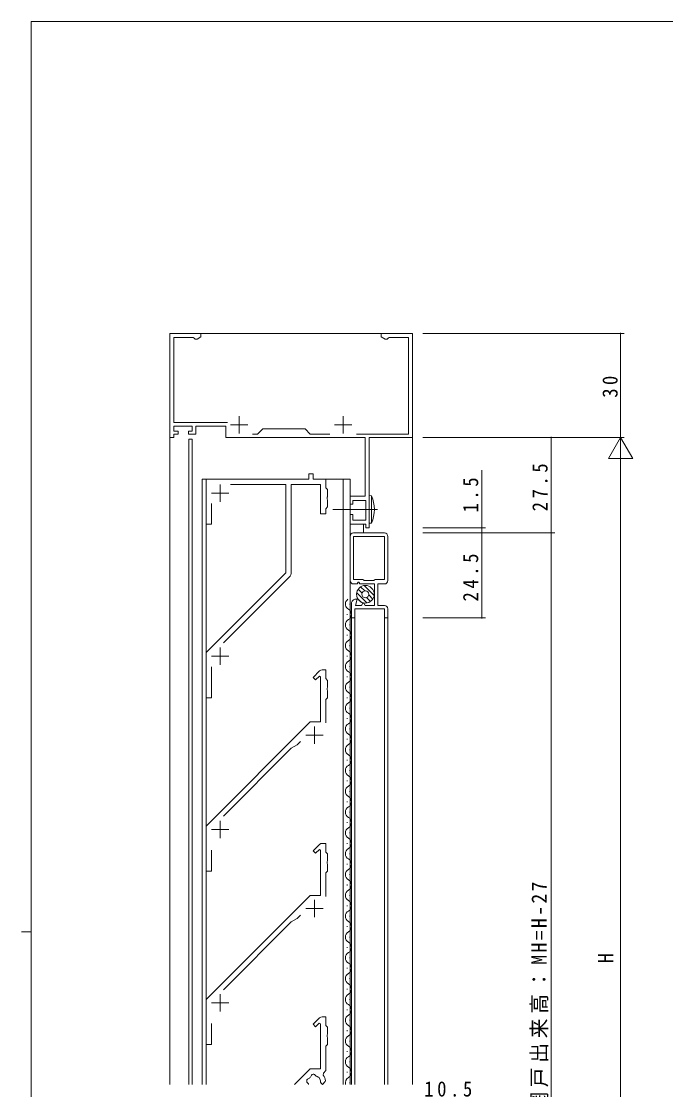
# Model space of a CAD drawing. Units: millimetres on the paper. Extents: x -420 to 373, y -297 to 267.
# Drawn here: x -420.5 to -234.7, y -43.6 to 264.4 of the extents above; entities that cross this region are included whole.
import ezdxf
from ezdxf.enums import TextEntityAlignment as Align

# ---------------------------------------------------------------- set-up
doc = ezdxf.new("R2010")
doc.units = ezdxf.units.MM
for name, color, linetype, lineweight in [('0-1_YKK_ZWAK', 7, 'Continuous', 9), ('0-3_YKK_11', 7, 'Continuous', 9), ('0-4_YKK_12', 2, 'Continuous', 9), ('0-5_YKK_D', 6, 'Continuous', 9), ('0-6_YKK_13', 4, 'Continuous', 9)]:
    doc.layers.add(name, color=color, linetype=linetype, lineweight=lineweight)
doc.styles.add('ＭＳ ゴシック', font='')
doc.styles.get('ＭＳ ゴシック').set_extended_font_data('MS Gothic')

msp = doc.modelspace()

# ---------------------------------------------------------------- linework, layer by layer
at = {"layer": '0-1_YKK_ZWAK'}
for p, q in [((-417.7, -260.6), (-417.7, 264.4)), ((352.3, 264.4), (-417.7, 264.4)), ((-420.5, 1.9), (-417.7, 1.9))]:
    msp.add_line(p, q, dxfattribs=at)
at = {"layer": '0-3_YKK_11'}
for p, q in [((-377.7, 174.4), (-368.7, 174.4)), ((-377.7, 144.4), (-377.7, 174.4)), ((-376.5, 173.3), (-376.5, 148.7)), ((-370.996, 173.3), (-376.5, 173.3)), ((-370.698, 173.035), (-370.996, 173.3)), ((-370.4, 172.77), (-370.698, 173.035)), ((-369.791, 172.77), (-370.4, 172.77)), ((-368.7, 173.4), (-369.791, 172.77)), ((-368.7, 174.4), (-368.7, 173.4)), ((-316.7, 174.4), (-307.7, 174.4)), ((-316.7, 173.4), (-316.7, 174.4)), ((-315.609, 172.77), (-316.7, 173.4)), ((-315, 172.77), (-315.609, 172.77)), ((-314.702, 173.035), (-315, 172.77)), ((-314.404, 173.3), (-314.702, 173.035)), ((-308.9, 173.3), (-314.404, 173.3)), ((-308.9, 145.4), (-308.9, 173.3)), ((-307.7, 174.4), (-307.7, 144.4)), ((-376.5, 148.7), (-361.082, 148.7)), ((-360.2, 148.1), (-355.2, 148.1)), ((-357.7, 150.6), (-357.7, 145.6)), ((-330.2, 148.1), (-325.2, 148.1)), ((-327.7, 150.6), (-327.7, 145.6)), ((-376.5, 147.7), (-376.5, 146.2)), ((-371.2, 147.7), (-376.5, 147.7)), ((-376.5, 146.2), (-375.3, 146.2)), ((-376.5, 145.4), (-376.5, 144.4)), ((-375.3, 145.4), (-376.5, 145.4)), ((-375.3, 146.2), (-375.3, 145.4)), ((-372.3, 146.2), (-371.2, 146.2)), ((-372.3, 145.4), (-372.3, 146.2)), ((-370.2, 145.4), (-372.3, 145.4)), ((-371.2, 146.2), (-371.2, 147.7)), ((-370.2, 147.7), (-370.2, 145.4)), ((-361.5, 147.7), (-370.2, 147.7)), ((-361.5, 144.4), (-361.5, 147.7)), ((-353.859, 145.4), (-352.4, 145.4)), ((-352.4, 145.4), (-350.9, 146.9)), ((-350.9, 146.9), (-338.7, 146.9)), ((-338.7, 146.9), (-337.2, 145.4)), ((-337.2, 145.4), (-331.541, 145.4)), ((-323.859, 145.4), (-308.9, 145.4)), ((-376.5, 144.4), (-377.7, 144.4)), ((-321.4, 144.4), (-361.5, 144.4)), ((-321.4, 127.5), (-321.4, 144.4)), ((-320.2, 144.4), (-320.2, 118.4)), ((-307.7, 144.4), (-320.2, 144.4)), ((-337.6, 133.9), (-336.4, 133.9)), ((-337.6, 132.4), (-337.6, 133.9)), ((-336.4, 133.9), (-336.4, 132.4)), ((-367.2, 132.4), (-337.6, 132.4)), ((-367.2, 119.4), (-367.2, 132.4)), ((-363.2, 130.9), (-363.2, 125.9)), ((-344.2, 130.9), (-360.207, 130.9)), ((-344.2, 105.4), (-344.2, 130.9)), ((-342.7, 130.9), (-342.7, 105.193)), ((-334.2, 130.9), (-342.7, 130.9)), ((-336.4, 132.4), (-332.7, 132.4)), ((-334.2, 122.4), (-334.2, 130.9)), ((-332.7, 132.4), (-332.7, 129.9)), ((-332.7, 129.9), (-332.2, 129.4)), ((-332.2, 129.4), (-332.2, 127.358)), ((-365.7, 128.4), (-360.7, 128.4)), ((-332.2, 127.358), (-332.32, 127.175)), ((-332.32, 127.175), (-332.32, 126.625)), ((-332.32, 126.625), (-332.2, 126.442)), ((-332.2, 126.442), (-332.2, 124.4)), ((-325.7, 127.5), (-321.4, 127.5)), ((-325.7, 125.2), (-325.7, 127.5)), ((-324.9, 126.3), (-324.9, 125.2)), ((-321.2, 126.3), (-324.9, 126.3)), ((-321.2, 120.6), (-321.2, 126.3)), ((-365.7, 125.407), (-365.7, 119.4)), ((-332.2, 124.4), (-332.7, 123.9)), ((-332.7, 123.9), (-332.7, 122.4)), ((-324.9, 125.2), (-325.7, 125.2)), ((-332.7, 122.4), (-334.2, 122.4)), ((-325.7, 122.2), (-324.9, 122.2)), ((-325.7, 119.4), (-325.7, 122.2)), ((-324.9, 122.2), (-324.9, 120.6)), ((-324.9, 120.6), (-321.2, 120.6)), ((-365.7, 119.4), (-367.2, 119.4)), ((-321.2, 119.4), (-325.7, 119.4)), ((-321.2, 118.4), (-321.2, 119.4)), ((-320.2, 118.4), (-321.2, 118.4)), ((-325.7, 115.9), (-325.7, 103.2)), ((-315.8, 116.9), (-324.7, 116.9)), ((-324.7, 115.9), (-324.7, 103.5)), ((-315.8, 115.9), (-324.7, 115.9)), ((-315.8, 103.5), (-315.8, 115.9)), ((-314.8, 103.2), (-314.8, 115.9)), ((-367.2, 82.4), (-344.2, 105.4)), ((-342.993, 104.486), (-362.259, 85.22)), ((-324.7, 103.5), (-322, 103.5)), ((-324.7, 102.2), (-323.704, 102.2)), ((-323.704, 102.2), (-323.415, 102.7)), ((-323.415, 102.7), (-323.184, 102.7)), ((-323.184, 102.7), (-322.896, 102.2)), ((-322.896, 102.2), (-318.7, 102.2)), ((-322, 103.5), (-321.806, 103.35)), ((-321.806, 103.35), (-321.613, 103.2)), ((-321.613, 103.2), (-318.887, 103.2)), ((-318.887, 103.2), (-318.694, 103.35)), ((-318.7, 102.2), (-318.7, 96)), ((-318.694, 103.35), (-318.5, 103.5)), ((-318.5, 103.5), (-315.8, 103.5)), ((-317.7, 102.2), (-315.8, 102.2)), ((-317.7, 96), (-317.7, 102.2)), ((-325.3, 96.6), (-325.3, 92.4)), ((-324.122, 96), (-323.639, 97.8)), ((-322.42, 96), (-324.122, 96)), ((-323.639, 97.8), (-324.1, 97.8)), ((-322.015, 96.7), (-322.42, 96)), ((-321.784, 96.7), (-322.015, 96.7)), ((-321.38, 96), (-321.784, 96.7)), ((-318.7, 96), (-321.38, 96)), ((-315.8, 96), (-317.7, 96)), ((-324.3, 95), (-315.8, 95)), ((-324.3, 92.4), (-324.3, 95)), ((-315.8, 95), (-315.8, 92.4)), ((-314.8, 92.4), (-314.8, 95)), ((-325.3, 92.4), (-324.3, 92.4)), ((-315.8, 92.4), (-314.8, 92.4)), ((-363.2, 83.9), (-363.2, 78.9)), ((-367.2, 69.4), (-367.2, 82.4)), ((-365.7, 81.4), (-360.7, 81.4)), ((-365.7, 78.287), (-365.7, 69.4)), ((-336.354, 75.246), (-334.493, 77.107)), ((-333.786, 77.4), (-332.7, 77.4)), ((-332.7, 77.4), (-332.7, 74.9)), ((-335.646, 74.539), (-336.354, 75.246)), ((-334.57, 75.615), (-335.646, 74.539)), ((-334.2, 75.462), (-334.57, 75.615)), ((-334.2, 62.4), (-334.2, 75.462)), ((-332.7, 74.9), (-332.2, 74.4)), ((-332.2, 74.4), (-332.2, 72.358)), ((-332.2, 72.358), (-332.32, 72.175)), ((-332.32, 72.175), (-332.32, 71.625)), ((-332.32, 71.625), (-332.2, 71.442)), ((-332.2, 71.442), (-332.2, 69.4)), ((-365.7, 69.4), (-367.2, 69.4)), ((-332.2, 69.4), (-332.7, 68.9)), ((-332.7, 68.9), (-332.7, 62.107)), ((-367.2, 32.4), (-337.2, 62.4)), ((-337.2, 62.4), (-334.2, 62.4)), ((-338.5, 58.6), (-333.5, 58.6)), ((-336, 61.1), (-336, 56.1)), ((-341, 55.772), (-342.673, 54.806)), ((-340.031, 56.74), (-341, 55.772)), ((-342.673, 54.806), (-362.259, 35.22)), ((-363.2, 33.9), (-363.2, 28.9)), ((-367.2, 19.4), (-367.2, 32.4)), ((-365.7, 31.4), (-360.7, 31.4)), ((-365.7, 25.454), (-365.7, 19.4)), ((-336.354, 25.246), (-334.493, 27.107)), ((-335.646, 24.539), (-336.354, 25.246)), ((-334.57, 25.615), (-335.646, 24.539)), ((-334.2, 25.462), (-334.57, 25.615)), ((-334.2, 12.4), (-334.2, 25.462)), ((-333.786, 27.4), (-332.7, 27.4)), ((-332.7, 27.4), (-332.7, 24.9)), ((-332.7, 24.9), (-332.2, 24.4)), ((-332.2, 22.358), (-332.32, 22.175)), ((-332.32, 22.175), (-332.32, 21.625)), ((-332.32, 21.625), (-332.2, 21.442)), ((-332.2, 24.4), (-332.2, 22.358)), ((-365.7, 19.4), (-367.2, 19.4)), ((-332.2, 19.4), (-332.7, 18.9)), ((-332.7, 18.9), (-332.7, 12.107)), ((-332.2, 21.442), (-332.2, 19.4)), ((-367.2, -17.6), (-337.2, 12.4)), ((-337.2, 12.4), (-334.2, 12.4)), ((-336, 11.1), (-336, 6.1)), ((-340.031, 6.74), (-341, 5.772)), ((-338.5, 8.6), (-333.5, 8.6)), ((-342.673, 4.806), (-362.259, -14.78)), ((-341, 5.772), (-342.673, 4.806)), ((-367.2, -30.6), (-367.2, -17.6)), ((-363.2, -16.1), (-363.2, -21.1)), ((-365.7, -18.6), (-360.7, -18.6)), ((-365.7, -24.546), (-365.7, -30.6)), ((-334.493, -22.893), (-336.354, -24.754)), ((-335.646, -25.461), (-334.638, -24.452)), ((-334.638, -24.452), (-334.2, -24.633)), ((-334.2, -24.633), (-334.2, -37.6)), ((-332.7, -22.6), (-333.786, -22.6)), ((-332.7, -25.1), (-332.7, -22.6)), ((-336.354, -24.754), (-335.646, -25.461)), ((-332.2, -25.6), (-332.7, -25.1)), ((-332.32, -27.825), (-332.2, -27.642)), ((-332.2, -27.642), (-332.2, -25.6)), ((-365.7, -30.6), (-367.2, -30.6)), ((-332.7, -31.1), (-332.2, -30.6)), ((-332.32, -28.375), (-332.32, -27.825)), ((-332.2, -28.558), (-332.32, -28.375)), ((-332.2, -30.6), (-332.2, -28.558)), ((-332.7, -38.1), (-332.7, -31.1)), ((-337.2, -37.6), (-341.7, -42.1)), ((-334.2, -37.6), (-337.2, -37.6)), ((-337.082, -39.962), (-337.004, -39.827)), ((-335.594, -39.579), (-335.475, -39.678)), ((-334.874, -39.996), (-334.755, -40.04)), ((-334.755, -40.04), (-334.296, -40.695)), ((-333.452, -39.464), (-333.408, -38.808)), ((-333.408, -38.808), (-332.7, -38.1)), ((-337.722, -41.925), (-337.821, -41.806)), ((-337.572, -40.396), (-337.438, -40.317)), ((-334.296, -40.695), (-334.295, -40.822)), ((-334.2, -41.406), (-334.083, -41.691)), ((-334.083, -41.691), (-333.702, -42.072)), ((-333.702, -42.072), (-332.907, -41.277)), ((-332.907, -41.277), (-332.821, -41.03))]:
    msp.add_line(p, q, dxfattribs=at)
for centre, radius, start, end in [((-324.7, 115.9), 1, 89.99911, 180.00089), ((-315.8, 115.9), 1, 359.99913, 90), ((-343.7, 105.193), 1, 315.00002, 0.00002), ((-324.7, 103.2), 1, 179.99997, 269.99823), ((-315.8, 103.2), 1, 270.00259, 359.99913), ((-324.1, 96.6), 1.2, 89.99928, 179.99997), ((-315.8, 95), 1, 0, 90.00177), ((-333.786, 76.4), 1, 89.99997, 134.99997), ((-333.786, 26.4), 1, 89.99997, 134.99997), ((-333.786, -23.6), 1, 90, 135), ((-336, -41.4), 1.8, 126.96925, 143.03073), ((-336.26, -39.923), 0.75, 27.29961, 172.70038), ((-336, -41.4), 1.8, 51.26019, 73.03073), ((-336, -41.4), 3.2, 6.63348, 37.23355), ((-337.477, -41.14), 0.75, 97.29961, 242.70038), ((-336, -41.4), 1.8, 196.96925, 202.88538), ((-336, -41.4), 1.8, 359.79283, 18.73979)]:
    msp.add_arc(centre, radius, start, end, dxfattribs=at)
at = {"layer": '0-4_YKK_12'}
for p, q in [((-377.7, 174.4), (-307.7, 174.4)), ((-377.7, 174.4), (-377.7, -42.1)), ((-307.7, 174.4), (-307.7, -42.1)), ((-372.2, 143.9), (-371.2, 143.9)), ((-372.2, 143.9), (-372.2, -42.1)), ((-371.2, 143.9), (-371.2, -42.1)), ((-325.7, 144.4), (-321.8, 144.4)), ((-368.4, 132.4), (-368.4, -42.1)), ((-368.4, 132.4), (-338.4, 132.4)), ((-367.2, 132.4), (-367.2, -42.1)), ((-336.1, 132.4), (-325.7, 132.4)), ((-327.7, 132.4), (-327.7, -42.1)), ((-325.7, 132.4), (-325.7, -17.6)), ((-325.7, -42.1), (-325.7, 132.4)), ((-325.7, 119.4), (-325.7, -17.6)), ((-321.8, 119.4), (-325.7, 119.4)), ((-321.8, 119.4), (-321.8, 116.9)), ((-326.694, 97.466), (-326.354, 97.8)), ((-325.8, 96.306), (-325.8, 96.506)), ((-326.56, 93.306), (-326.56, 93.506)), ((-325.3, 92.9), (-325.3, -42.1)), ((-324.3, 92.9), (-324.3, -42.1)), ((-315.8, -42.1), (-315.8, 92.9)), ((-314.8, -42.1), (-314.8, 92.9)), ((-325.8, 90.306), (-325.8, 90.506)), ((-326.56, 87.503), (-326.56, 87.303)), ((-325.8, 84.503), (-325.8, 84.303)), ((-326.56, 81.503), (-326.56, 81.303)), ((-325.8, 78.503), (-325.8, 78.302)), ((-326.56, 75.502), (-326.56, 75.302)), ((-325.8, 72.502), (-325.8, 72.302)), ((-326.56, 69.502), (-326.56, 69.302)), ((-325.8, 66.502), (-325.8, 66.302)), ((-326.56, 63.502), (-326.56, 63.302)), ((-325.8, 60.502), (-325.8, 60.302)), ((-326.56, 57.502), (-326.56, 57.302)), ((-325.8, 54.502), (-325.8, 54.302)), ((-326.56, 51.501), (-326.56, 51.301)), ((-325.8, 48.501), (-325.8, 48.301)), ((-326.56, 45.501), (-326.56, 45.301)), ((-325.8, 42.501), (-325.8, 42.301)), ((-326.56, 39.501), (-326.56, 39.301)), ((-325.8, 36.501), (-325.8, 36.301)), ((-326.56, 33.5), (-326.56, 33.301)), ((-325.8, 30.501), (-325.8, 30.3)), ((-326.56, 27.5), (-326.56, 27.3)), ((-325.8, 24.5), (-325.8, 24.3)), ((-326.56, 21.5), (-326.56, 21.3)), ((-325.8, 18.5), (-325.8, 18.3)), ((-326.56, 15.5), (-326.56, 15.3)), ((-325.8, 12.5), (-325.8, 12.3)), ((-326.56, 9.5), (-326.56, 9.3)), ((-325.8, 6.5), (-325.8, 6.3)), ((-326.56, 3.499), (-326.56, 3.299)), ((-325.8, 0.499), (-325.8, 0.299)), ((-326.56, -2.501), (-326.56, -2.701)), ((-325.8, -5.501), (-325.8, -5.701)), ((-326.56, -8.501), (-326.56, -8.701)), ((-325.8, -11.501), (-325.8, -11.701)), ((-326.56, -14.502), (-326.56, -14.702)), ((-325.8, -17.502), (-325.8, -17.702)), ((-326.56, -20.502), (-326.56, -20.702)), ((-325.8, -23.502), (-325.8, -23.702)), ((-326.56, -26.502), (-326.56, -26.702)), ((-325.8, -29.502), (-325.8, -29.702)), ((-326.561, -32.502), (-326.561, -32.702)), ((-325.801, -35.502), (-325.801, -35.702)), ((-326.561, -38.502), (-326.561, -38.702)), ((-325.801, -41.502), (-325.801, -41.702))]:
    msp.add_line(p, q, dxfattribs=at)
for centre, start, end in [((-325.342, 96.406), 141.91002, 240.80063), ((-327.018, 93.406), 299.19063, 60.80936), ((-325.342, 90.406), 119.19936, 240.80063), ((-327.018, 87.403), 299.19063, 60.80936), ((-325.342, 84.403), 119.19936, 240.80063), ((-327.018, 81.403), 299.19063, 60.80936), ((-325.342, 78.403), 119.19936, 240.80063), ((-327.018, 75.402), 299.19063, 60.80936), ((-325.342, 72.402), 119.19936, 240.80063), ((-327.018, 69.402), 299.19063, 60.80936), ((-325.342, 66.402), 119.19936, 240.80063), ((-327.018, 63.402), 299.19063, 60.80936), ((-325.342, 60.402), 119.19936, 240.80063), ((-327.018, 57.401), 299.19063, 60.80936), ((-325.342, 54.402), 119.19936, 240.80063), ((-327.018, 51.401), 299.19063, 60.80936), ((-325.342, 48.401), 119.19936, 240.80063), ((-327.018, 45.401), 299.19063, 60.80936), ((-325.342, 42.401), 119.19936, 240.80063), ((-327.018, 39.401), 299.19063, 60.80936), ((-325.342, 36.401), 119.19936, 240.80063), ((-327.018, 33.401), 299.19063, 60.80936), ((-325.342, 30.4), 119.19936, 240.80063), ((-327.018, 27.4), 299.19063, 60.80936), ((-325.342, 24.4), 119.19936, 240.80063), ((-327.018, 21.4), 299.19063, 60.80936), ((-325.342, 18.4), 119.19936, 240.80063), ((-327.018, 15.4), 299.19063, 60.80936), ((-325.342, 12.4), 119.19936, 240.80063), ((-327.018, 9.4), 299.19063, 60.80936), ((-325.342, 6.4), 119.19936, 240.80063), ((-327.018, 3.399), 299.19063, 60.80936), ((-325.342, 0.399), 119.19936, 240.80063), ((-327.018, -2.601), 299.19063, 60.80936), ((-325.342, -5.601), 119.19936, 240.80063), ((-327.018, -8.601), 299.19063, 60.80936), ((-325.342, -11.601), 119.19936, 240.80063), ((-327.018, -14.602), 299.19063, 60.80936), ((-325.342, -17.602), 119.19936, 240.80063), ((-327.018, -20.602), 299.19063, 60.80936), ((-325.342, -23.602), 119.19936, 240.80063), ((-327.018, -26.602), 299.19063, 60.80936), ((-325.342, -29.602), 119.19936, 240.80063), ((-327.019, -32.602), 299.19063, 60.80936), ((-325.342, -35.602), 119.19936, 240.80063), ((-327.019, -38.602), 299.19063, 60.80936), ((-325.342, -41.602), 119.19936, 196.82918)]:
    msp.add_arc(centre, 1.718, start, end, dxfattribs=at)
at = {"layer": '0-5_YKK_D'}
for p, q in [((-304.7, 174.4), (-246.7, 174.4)), ((-247.7, 144.4), (-247.7, 174.4)), ((-304.7, 144.4), (-266.7, 144.4)), ((-304.7, 144.4), (-246.7, 144.4)), ((-304.7, 144.4), (-246.7, 144.4)), ((-267.7, 116.9), (-267.7, 144.4)), ((-247.7, 144.4), (-251.2, 138.338)), ((-247.7, 144.4), (-247.7, 132.276)), ((-247.7, 144.4), (-244.2, 138.338)), ((-251.2, 138.338), (-244.2, 138.338)), ((-247.7, -148.6), (-247.7, 137.4)), ((-304.7, 118.4), (-286.7, 118.4)), ((-304.7, 116.9), (-266.7, 116.9)), ((-304.7, 116.9), (-266.7, 116.9)), ((-304.7, 116.9), (-286.7, 116.9)), ((-304.7, 116.9), (-286.7, 116.9)), ((-287.7, 116.9), (-287.7, 92.4)), ((-287.7, 116.9), (-287.7, 115.2)), ((-267.7, 116.9), (-267.7, -156.1)), ((-304.7, 92.4), (-286.7, 92.4))]:
    msp.add_line(p, q, dxfattribs=at)
msp.add_lwpolyline([(-287.7, 116.9), (-287.7, 118.4), (-287.7, 135)], dxfattribs=at)
for centre, start, end in [((-247.7, 174.4), 90, 270), ((-247.7, 174.4), 270, 90), ((-267.7, 144.4), 90, 270), ((-267.7, 144.4), 270, 90), ((-287.7, 118.4), 90, 270), ((-287.7, 118.4), 270, 90), ((-287.7, 116.9), 90, 270), ((-287.7, 116.9), 270, 90), ((-267.7, 116.9), 90, 270), ((-267.7, 116.9), 270, 90), ((-287.7, 92.4), 90, 270), ((-287.7, 92.4), 270, 90)]:
    msp.add_arc(centre, 0.106, start, end, dxfattribs=at)
at = {"layer": '0-6_YKK_13'}
for p, q in [((-320.2, 127.698), (-319.557, 127.642)), ((-320.2, 119.698), (-320.2, 127.698)), ((-319.557, 127.642), (-319.557, 119.754)), ((-317.774, 123.698), (-330.713, 123.698)), ((-320.2, 119.698), (-319.557, 119.754)), ((-318.769, 98.879), (-321.632, 101.743)), ((-320.839, 96.706), (-323.805, 99.673)), ((-322.246, 99.528), (-323.39, 100.672)), ((-321.498, 100.194), (-322.668, 101.365)), ((-319.147, 97.843), (-320.317, 99.013)), ((-322.529, 96.983), (-323.529, 97.983)), ((-319.84, 97.122), (-320.983, 98.265))]:
    msp.add_line(p, q, dxfattribs=at)
for radius in [2.55, 1]:
    msp.add_circle((-321.297, 99.215), radius, dxfattribs=at)
msp.add_arc((-328.2, 123.698), 9.5, 335.47226, 24.52773, dxfattribs=at)

# ---------------------------------------------------------------- texts
at = {"layer": '0-5_YKK_D', "color": 3, "style": 'ＭＳ ゴシック'}
msp.add_text('H', height=4.399, rotation=90, dxfattribs=at).set_placement((-248.5, -7.2), align=Align.BOTTOM_LEFT)
at = {"layer": '0-5_YKK_D', "color": 3, "char_height": 4.399, "attachment_point": 7, "rotation": 90, "style": 'ＭＳ ゴシック'}
for s, insert in [('\\T1.36;\\W0.9;30', (-248.5, 155.88)), ('\\T1.38;\\W0.9;27.5', (-268.7, 123.13)), ('\\T1.38;\\W0.9;1.5', (-288.7, 122.8)), ('\\T1.38;\\W0.9;24.5', (-288.7, 97.13)), ('\\T1.24;\\W0.95;網戸出来高：MH=H-27', (-268.5, -50))]:
    msp.add_mtext(s, dxfattribs=dict(at, insert=insert))
at = {"layer": '0-5_YKK_D', "color": 3, "insert": (-304.318, -45.652), "char_height": 4.399, "attachment_point": 7, "style": 'ＭＳ ゴシック'}
msp.add_mtext('\\T1.38;\\W0.9;10.5', dxfattribs=at)

doc.saveas('drawing.dxf')
